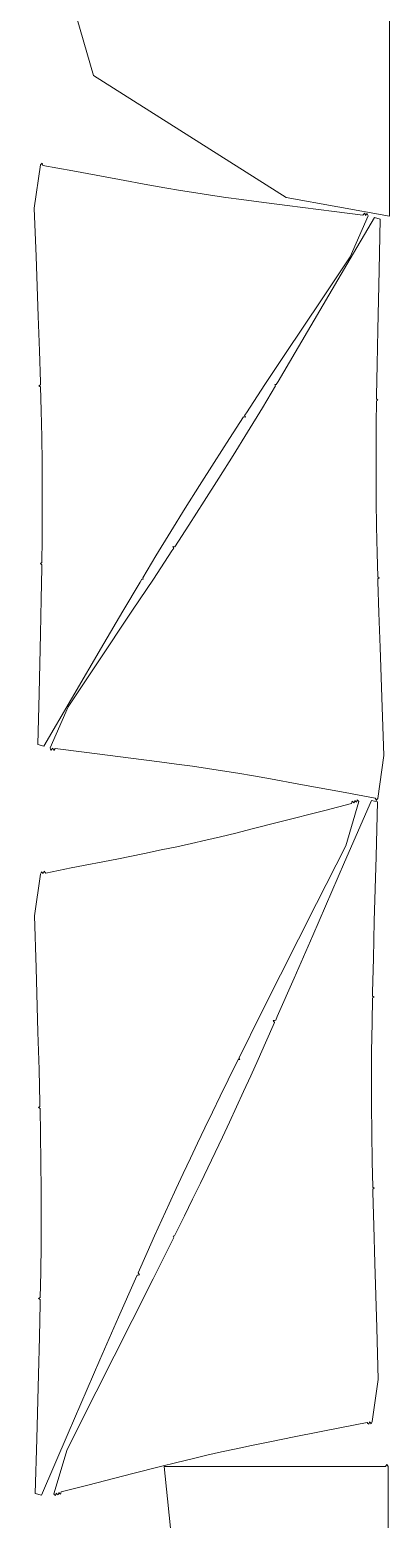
# Model space of a CAD drawing. Header units: millimetres. Extents: x -700 to 700, y -18553 to 18579.
# Drawn here: x -698 to 700, y 3670 to 9436 of the extents above; entities that cross this region are included whole.
import ezdxf

# ---------------------------------------------------------------- set-up
doc = ezdxf.new("R2010")
doc.units = ezdxf.units.MM
doc.header["$MEASUREMENT"] = 0

msp = doc.modelspace()

# ---------------------------------------------------------------- linework, layer by layer
at = {"color": 250, "lineweight": 13}
for points, knots in [([(697.5, 12180.766), (697.5, 12180.766), (697.5, 8714.6518), (697.5, 8714.6518), (697.5, 8714.6518), (697.5, 8714.6518), (697.5, 8714.6518), (697.5, 8714.6518), (697.5, 8714.6518), (697.5, 8714.6518), (295.9595, 8786.5976), (295.9595, 8786.5976), (295.9595, 8786.5976), (295.9595, 8786.5976), (-450.3224, 9259.2092), (-450.3224, 9259.2092), (-450.3224, 9259.2092), (-450.3224, 9259.2092), (-697.5, 10110.7107), (-697.5, 10110.7107), (-697.5, 10110.7107), (-697.5, 10110.7107), (-697.5, 11226.7847), (-697.5, 11226.7847), (-697.5, 11226.7847), (-697.5, 11226.7847), (224.8558, 12010.0311), (224.8558, 12010.0311), (224.8558, 12010.0311), (224.8558, 12010.0311), (688.0948, 12177.3684), (688.0948, 12177.3684), (688.0948, 12177.3684), (688.0948, 12177.3684), (689.101, 12181.9413), (689.101, 12181.9413), (689.101, 12181.9413), (689.101, 12181.9413), (690.1073, 12186.5142), (690.1073, 12186.5142), (690.1073, 12186.5142), (690.1073, 12186.5142), (693.8036, 12183.6401), (693.8036, 12183.6401), (693.8036, 12183.6401), (693.8036, 12183.6401), (697.5, 12180.766), (697.5, 12180.766)], [0, 0, 0, 0, 0.076923077, 0.076923077, 0.076923077, 0.076923077, 0.153846154, 0.153846154, 0.153846154, 0.153846154, 0.230769231, 0.230769231, 0.230769231, 0.230769231, 0.307692308, 0.307692308, 0.307692308, 0.307692308, 0.384615385, 0.384615385, 0.384615385, 0.384615385, 0.461538462, 0.461538462, 0.461538462, 0.461538462, 0.538461538, 0.538461538, 0.538461538, 0.538461538, 0.615384615, 0.615384615, 0.615384615, 0.615384615, 0.692307692, 0.692307692, 0.692307692, 0.692307692, 0.769230769, 0.769230769, 0.769230769, 0.769230769, 0.846153846, 0.846153846, 0.846153846, 0.846153846, 1, 1, 1, 1]), ([(613.9771, 8716.7273), (613.9771, 8716.7273), (611.9836, 8720.9641), (611.9836, 8720.9641), (611.9836, 8720.9641), (611.9836, 8720.9641), (609.9903, 8725.2008), (609.9903, 8725.2008), (609.9903, 8725.2008), (609.9903, 8725.2008), (607.0218, 8721.5798), (607.0218, 8721.5798), (607.0218, 8721.5798), (607.0218, 8721.5798), (604.0533, 8717.9589), (604.0533, 8717.9589), (604.0533, 8717.9589), (604.0533, 8717.9589), (602.0598, 8722.1956), (602.0598, 8722.1956), (602.0598, 8722.1956), (602.0598, 8722.1956), (600.0665, 8726.4324), (600.0665, 8726.4324), (600.0665, 8726.4324), (600.0665, 8726.4324), (597.0979, 8722.8114), (597.0979, 8722.8114), (597.0979, 8722.8114), (597.0979, 8722.8114), (594.1294, 8719.1904), (594.1294, 8719.1904), (594.1294, 8719.1904), (594.1294, 8719.1904), (482.539, 8733.0387), (482.539, 8733.0387), (482.539, 8733.0387), (482.539, 8733.0387), (300.8026, 8755.8133), (300.8026, 8755.8133), (300.8026, 8755.8133), (300.8026, 8755.8133), (190.0493, 8770.166), (190.0493, 8770.166), (190.0493, 8770.166), (190.0493, 8770.166), (123.8687, 8779.0696), (123.8687, 8779.0696), (123.8687, 8779.0696), (123.8687, 8779.0696), (62.2968, 8787.7049), (62.2968, 8787.7049), (62.2968, 8787.7049), (62.2968, 8787.7049), (3.5165, 8796.3524), (3.5165, 8796.3524), (3.5165, 8796.3524), (3.5165, 8796.3524), (-54.2918, 8805.2935), (-54.2918, 8805.2935), (-54.2918, 8805.2935), (-54.2918, 8805.2935), (-112.9477, 8814.8098), (-112.9477, 8814.8098), (-112.9477, 8814.8098), (-112.9477, 8814.8098), (-174.2679, 8825.1827), (-174.2679, 8825.1827), (-174.2679, 8825.1827), (-174.2679, 8825.1827), (-240.0569, 8836.6914), (-240.0569, 8836.6914), (-240.0569, 8836.6914), (-240.0569, 8836.6914), (-349.9805, 8856.472), (-349.9805, 8856.472), (-349.9805, 8856.472), (-349.9805, 8856.472), (-530.1329, 8889.7654), (-530.1329, 8889.7654), (-530.1329, 8889.7654), (-530.1329, 8889.7654), (-646.1842, 8911.2124), (-646.1842, 8911.2124), (-646.1842, 8911.2124), (-646.1842, 8911.2124), (-647.9231, 8915.5598), (-647.9231, 8915.5598), (-647.9231, 8915.5598), (-647.9231, 8915.5598), (-649.6619, 8919.9072), (-649.6619, 8919.9072), (-649.6619, 8919.9072), (-649.6619, 8919.9072), (-652.8398, 8916.4685), (-652.8398, 8916.4685), (-652.8398, 8916.4685), (-652.8398, 8916.4685), (-656.0177, 8913.0298), (-656.0177, 8913.0298), (-656.0177, 8913.0298), (-656.0177, 8913.0298), (-679.866, 8746.064), (-679.866, 8746.064), (-679.866, 8746.064), (-679.866, 8746.064), (-672.9518, 8559.3129), (-672.9518, 8559.3129), (-672.9518, 8559.3129), (-672.9518, 8559.3129), (-664.6171, 8328.0691), (-664.6171, 8328.0691), (-664.6171, 8328.0691), (-664.6171, 8328.0691), (-660.0459, 8193.5793), (-660.0459, 8193.5793), (-660.0459, 8193.5793), (-660.0459, 8193.5793), (-656.2963, 8072.7112), (-656.2963, 8072.7112), (-656.2963, 8072.7112), (-656.2963, 8072.7112), (-656.0149, 8062.1915), (-656.0149, 8062.1915), (-656.0149, 8062.1915), (-656.0149, 8062.1915), (-661.9035, 8057.8658), (-661.9035, 8057.8658), (-661.9035, 8057.8658), (-661.9035, 8057.8658), (-655.7978, 8054.0763), (-655.7978, 8054.0763), (-655.7978, 8054.0763), (-655.7978, 8054.0763), (-653.3468, 7962.4413), (-653.3468, 7962.4413), (-653.3468, 7962.4413), (-653.3468, 7962.4413), (-651.1758, 7859.7428), (-651.1758, 7859.7428), (-651.1758, 7859.7428), (-651.1758, 7859.7428), (-649.7618, 7761.5847), (-649.7618, 7761.5847), (-649.7618, 7761.5847), (-649.7618, 7761.5847), (-649.0833, 7664.9335), (-649.0833, 7664.9335), (-649.0833, 7664.9335), (-649.0833, 7664.9335), (-649.1191, 7566.7554), (-649.1191, 7566.7554), (-649.1191, 7566.7554), (-649.1191, 7566.7554), (-649.8484, 7464.0197), (-649.8484, 7464.0197), (-649.8484, 7464.0197), (-649.8484, 7464.0197), (-650.9978, 7373.5689), (-650.9978, 7373.5689), (-650.9978, 7373.5689), (-650.9978, 7373.5689), (-655.7315, 7370.0408), (-655.7315, 7370.0408), (-655.7315, 7370.0408), (-655.7315, 7370.0408), (-651.0998, 7365.5411), (-651.0998, 7365.5411), (-651.0998, 7365.5411), (-651.0998, 7365.5411), (-651.2503, 7353.6993), (-651.2503, 7353.6993), (-651.2503, 7353.6993), (-651.2503, 7353.6993), (-653.3037, 7232.7709), (-653.3037, 7232.7709), (-653.3037, 7232.7709), (-653.3037, 7232.7709), (-655.9876, 7098.2165), (-655.9876, 7098.2165), (-655.9876, 7098.2165), (-655.9876, 7098.2165), (-661.0772, 6866.8623), (-661.0772, 6866.8623), (-661.0772, 6866.8623), (-661.0772, 6866.8623), (-665.6065, 6669.7582), (-665.6065, 6669.7582), (-665.6065, 6669.7582), (-665.6065, 6669.7582), (-643.2736, 6663.4184), (-643.2736, 6663.4184), (-643.2736, 6663.4184), (-643.2736, 6663.4184), (-536.3034, 6845.8951), (-536.3034, 6845.8951), (-536.3034, 6845.8951), (-536.3034, 6845.8951), (-410.0025, 7060.8643), (-410.0025, 7060.8643), (-410.0025, 7060.8643), (-410.0025, 7060.8643), (-336.2947, 7185.7308), (-336.2947, 7185.7308), (-336.2947, 7185.7308), (-336.2947, 7185.7308), (-269.7255, 7297.7442), (-269.7255, 7297.7442), (-269.7255, 7297.7442), (-269.7255, 7297.7442), (-262.711, 7309.4333), (-262.711, 7309.4333), (-262.711, 7309.4333), (-262.711, 7309.4333), (-257.3958, 7309.8249), (-257.3958, 7309.8249), (-257.3958, 7309.8249), (-257.3958, 7309.8249), (-259.31, 7315.1008), (-259.31, 7315.1008), (-259.31, 7315.1008), (-259.31, 7315.1008), (-208.564, 7399.6646), (-208.564, 7399.6646), (-208.564, 7399.6646), (-208.564, 7399.6646), (-151.0776, 7494.255), (-151.0776, 7494.255), (-151.0776, 7494.255), (-151.0776, 7494.255), (-95.5314, 7584.2817), (-95.5314, 7584.2817), (-95.5314, 7584.2817), (-95.5314, 7584.2817), (-40.1892, 7672.5132), (-40.1892, 7672.5132), (-40.1892, 7672.5132), (-40.1892, 7672.5132), (16.6858, 7761.718), (16.6858, 7761.718), (16.6858, 7761.718), (16.6858, 7761.718), (76.8288, 7854.6619), (76.8288, 7854.6619), (76.8288, 7854.6619), (76.8288, 7854.6619), (131.2209, 7937.694), (131.2209, 7937.694), (131.2209, 7937.694), (131.2209, 7937.694), (138.1169, 7937.242), (138.1169, 7937.242), (138.1169, 7937.242), (138.1169, 7937.242), (135.1072, 7943.6266), (135.1072, 7943.6266), (135.1072, 7943.6266), (135.1072, 7943.6266), (141.9731, 7954.1077), (141.9731, 7954.1077), (141.9731, 7954.1077), (141.9731, 7954.1077), (213.8501, 8062.8151), (213.8501, 8062.8151), (213.8501, 8062.8151), (213.8501, 8062.8151), (294.1879, 8183.539), (294.1879, 8183.539), (294.1879, 8183.539), (294.1879, 8183.539), (432.7513, 8390.8357), (432.7513, 8390.8357), (432.7513, 8390.8357), (432.7513, 8390.8357), (544.7648, 8558.0576), (544.7648, 8558.0576), (544.7648, 8558.0576), (544.7648, 8558.0576), (613.9771, 8716.7273), (613.9771, 8716.7273)], [0, 0, 0, 0, 0.014084507, 0.014084507, 0.014084507, 0.014084507, 0.028169014, 0.028169014, 0.028169014, 0.028169014, 0.042253521, 0.042253521, 0.042253521, 0.042253521, 0.056338028, 0.056338028, 0.056338028, 0.056338028, 0.070422535, 0.070422535, 0.070422535, 0.070422535, 0.084507042, 0.084507042, 0.084507042, 0.084507042, 0.098591549, 0.098591549, 0.098591549, 0.098591549, 0.112676056, 0.112676056, 0.112676056, 0.112676056, 0.126760563, 0.126760563, 0.126760563, 0.126760563, 0.14084507, 0.14084507, 0.14084507, 0.14084507, 0.154929577, 0.154929577, 0.154929577, 0.154929577, 0.169014085, 0.169014085, 0.169014085, 0.169014085, 0.183098592, 0.183098592, 0.183098592, 0.183098592, 0.197183099, 0.197183099, 0.197183099, 0.197183099, 0.211267606, 0.211267606, 0.211267606, 0.211267606, 0.225352113, 0.225352113, 0.225352113, 0.225352113, 0.23943662, 0.23943662, 0.23943662, 0.23943662, 0.253521127, 0.253521127, 0.253521127, 0.253521127, 0.267605634, 0.267605634, 0.267605634, 0.267605634, 0.281690141, 0.281690141, 0.281690141, 0.281690141, 0.295774648, 0.295774648, 0.295774648, 0.295774648, 0.309859155, 0.309859155, 0.309859155, 0.309859155, 0.323943662, 0.323943662, 0.323943662, 0.323943662, 0.338028169, 0.338028169, 0.338028169, 0.338028169, 0.352112676, 0.352112676, 0.352112676, 0.352112676, 0.366197183, 0.366197183, 0.366197183, 0.366197183, 0.38028169, 0.38028169, 0.38028169, 0.38028169, 0.394366197, 0.394366197, 0.394366197, 0.394366197, 0.408450704, 0.408450704, 0.408450704, 0.408450704, 0.422535211, 0.422535211, 0.422535211, 0.422535211, 0.436619718, 0.436619718, 0.436619718, 0.436619718, 0.450704225, 0.450704225, 0.450704225, 0.450704225, 0.464788732, 0.464788732, 0.464788732, 0.464788732, 0.478873239, 0.478873239, 0.478873239, 0.478873239, 0.492957746, 0.492957746, 0.492957746, 0.492957746, 0.507042254, 0.507042254, 0.507042254, 0.507042254, 0.521126761, 0.521126761, 0.521126761, 0.521126761, 0.535211268, 0.535211268, 0.535211268, 0.535211268, 0.549295775, 0.549295775, 0.549295775, 0.549295775, 0.563380282, 0.563380282, 0.563380282, 0.563380282, 0.577464789, 0.577464789, 0.577464789, 0.577464789, 0.591549296, 0.591549296, 0.591549296, 0.591549296, 0.605633803, 0.605633803, 0.605633803, 0.605633803, 0.61971831, 0.61971831, 0.61971831, 0.61971831, 0.633802817, 0.633802817, 0.633802817, 0.633802817, 0.647887324, 0.647887324, 0.647887324, 0.647887324, 0.661971831, 0.661971831, 0.661971831, 0.661971831, 0.676056338, 0.676056338, 0.676056338, 0.676056338, 0.690140845, 0.690140845, 0.690140845, 0.690140845, 0.704225352, 0.704225352, 0.704225352, 0.704225352, 0.718309859, 0.718309859, 0.718309859, 0.718309859, 0.732394366, 0.732394366, 0.732394366, 0.732394366, 0.746478873, 0.746478873, 0.746478873, 0.746478873, 0.76056338, 0.76056338, 0.76056338, 0.76056338, 0.774647887, 0.774647887, 0.774647887, 0.774647887, 0.788732394, 0.788732394, 0.788732394, 0.788732394, 0.802816901, 0.802816901, 0.802816901, 0.802816901, 0.816901408, 0.816901408, 0.816901408, 0.816901408, 0.830985915, 0.830985915, 0.830985915, 0.830985915, 0.845070423, 0.845070423, 0.845070423, 0.845070423, 0.85915493, 0.85915493, 0.85915493, 0.85915493, 0.873239437, 0.873239437, 0.873239437, 0.873239437, 0.887323944, 0.887323944, 0.887323944, 0.887323944, 0.901408451, 0.901408451, 0.901408451, 0.901408451, 0.915492958, 0.915492958, 0.915492958, 0.915492958, 0.929577465, 0.929577465, 0.929577465, 0.929577465, 0.943661972, 0.943661972, 0.943661972, 0.943661972, 0.957746479, 0.957746479, 0.957746479, 0.957746479, 0.971830986, 0.971830986, 0.971830986, 0.971830986, 1, 1, 1, 1]), ([(-618.4498, 6656.295), (-618.4498, 6656.295), (-616.4563, 6652.0582), (-616.4563, 6652.0582), (-616.4563, 6652.0582), (-616.4563, 6652.0582), (-614.463, 6647.8215), (-614.463, 6647.8215), (-614.463, 6647.8215), (-614.463, 6647.8215), (-611.4945, 6651.4425), (-611.4945, 6651.4425), (-611.4945, 6651.4425), (-611.4945, 6651.4425), (-608.526, 6655.0634), (-608.526, 6655.0634), (-608.526, 6655.0634), (-608.526, 6655.0634), (-606.5325, 6650.8267), (-606.5325, 6650.8267), (-606.5325, 6650.8267), (-606.5325, 6650.8267), (-604.5392, 6646.5899), (-604.5392, 6646.5899), (-604.5392, 6646.5899), (-604.5392, 6646.5899), (-601.5706, 6650.2109), (-601.5706, 6650.2109), (-601.5706, 6650.2109), (-601.5706, 6650.2109), (-598.6021, 6653.8319), (-598.6021, 6653.8319), (-598.6021, 6653.8319), (-598.6021, 6653.8319), (-487.0117, 6639.9836), (-487.0117, 6639.9836), (-487.0117, 6639.9836), (-487.0117, 6639.9836), (-305.2753, 6617.209), (-305.2753, 6617.209), (-305.2753, 6617.209), (-305.2753, 6617.209), (-194.522, 6602.8563), (-194.522, 6602.8563), (-194.522, 6602.8563), (-194.522, 6602.8563), (-128.3414, 6593.9527), (-128.3414, 6593.9527), (-128.3414, 6593.9527), (-128.3414, 6593.9527), (-66.7695, 6585.3174), (-66.7695, 6585.3174), (-66.7695, 6585.3174), (-66.7695, 6585.3174), (-7.9892, 6576.6699), (-7.9892, 6576.6699), (-7.9892, 6576.6699), (-7.9892, 6576.6699), (49.8191, 6567.7288), (49.8191, 6567.7288), (49.8191, 6567.7288), (49.8191, 6567.7288), (108.475, 6558.2125), (108.475, 6558.2125), (108.475, 6558.2125), (108.475, 6558.2125), (169.7952, 6547.8396), (169.7952, 6547.8396), (169.7952, 6547.8396), (169.7952, 6547.8396), (235.5842, 6536.3309), (235.5842, 6536.3309), (235.5842, 6536.3309), (235.5842, 6536.3309), (345.5078, 6516.5503), (345.5078, 6516.5503), (345.5078, 6516.5503), (345.5078, 6516.5503), (525.6602, 6483.2569), (525.6602, 6483.2569), (525.6602, 6483.2569), (525.6602, 6483.2569), (641.7115, 6461.8099), (641.7115, 6461.8099), (641.7115, 6461.8099), (641.7115, 6461.8099), (643.4504, 6457.4625), (643.4504, 6457.4625), (643.4504, 6457.4625), (643.4504, 6457.4625), (645.1892, 6453.1151), (645.1892, 6453.1151), (645.1892, 6453.1151), (645.1892, 6453.1151), (648.3671, 6456.5538), (648.3671, 6456.5538), (648.3671, 6456.5538), (648.3671, 6456.5538), (651.545, 6459.9925), (651.545, 6459.9925), (651.545, 6459.9925), (651.545, 6459.9925), (675.3933, 6626.9583), (675.3933, 6626.9583), (675.3933, 6626.9583), (675.3933, 6626.9583), (668.4791, 6813.7094), (668.4791, 6813.7094), (668.4791, 6813.7094), (668.4791, 6813.7094), (660.1444, 7044.9532), (660.1444, 7044.9532), (660.1444, 7044.9532), (660.1444, 7044.9532), (655.5732, 7179.443), (655.5732, 7179.443), (655.5732, 7179.443), (655.5732, 7179.443), (651.8236, 7300.3111), (651.8236, 7300.3111), (651.8236, 7300.3111), (651.8236, 7300.3111), (651.5422, 7310.8308), (651.5422, 7310.8308), (651.5422, 7310.8308), (651.5422, 7310.8308), (657.4308, 7315.1565), (657.4308, 7315.1565), (657.4308, 7315.1565), (657.4308, 7315.1565), (651.3251, 7318.946), (651.3251, 7318.946), (651.3251, 7318.946), (651.3251, 7318.946), (648.8741, 7410.581), (648.8741, 7410.581), (648.8741, 7410.581), (648.8741, 7410.581), (646.7031, 7513.2795), (646.7031, 7513.2795), (646.7031, 7513.2795), (646.7031, 7513.2795), (645.2891, 7611.4376), (645.2891, 7611.4376), (645.2891, 7611.4376), (645.2891, 7611.4376), (644.6106, 7708.0888), (644.6106, 7708.0888), (644.6106, 7708.0888), (644.6106, 7708.0888), (644.6464, 7806.2669), (644.6464, 7806.2669), (644.6464, 7806.2669), (644.6464, 7806.2669), (645.3757, 7909.0026), (645.3757, 7909.0026), (645.3757, 7909.0026), (645.3757, 7909.0026), (646.5251, 7999.4534), (646.5251, 7999.4534), (646.5251, 7999.4534), (646.5251, 7999.4534), (651.2588, 8002.9815), (651.2588, 8002.9815), (651.2588, 8002.9815), (651.2588, 8002.9815), (646.6271, 8007.4812), (646.6271, 8007.4812), (646.6271, 8007.4812), (646.6271, 8007.4812), (646.7776, 8019.323), (646.7776, 8019.323), (646.7776, 8019.323), (646.7776, 8019.323), (648.831, 8140.2514), (648.831, 8140.2514), (648.831, 8140.2514), (648.831, 8140.2514), (651.5149, 8274.8058), (651.5149, 8274.8058), (651.5149, 8274.8058), (651.5149, 8274.8058), (656.6045, 8506.16), (656.6045, 8506.16), (656.6045, 8506.16), (656.6045, 8506.16), (661.1338, 8703.2641), (661.1338, 8703.2641), (661.1338, 8703.2641), (661.1338, 8703.2641), (638.8009, 8709.6039), (638.8009, 8709.6039), (638.8009, 8709.6039), (638.8009, 8709.6039), (531.8307, 8527.1272), (531.8307, 8527.1272), (531.8307, 8527.1272), (531.8307, 8527.1272), (405.5298, 8312.158), (405.5298, 8312.158), (405.5298, 8312.158), (405.5298, 8312.158), (331.822, 8187.2915), (331.822, 8187.2915), (331.822, 8187.2915), (331.822, 8187.2915), (265.2528, 8075.2781), (265.2528, 8075.2781), (265.2528, 8075.2781), (265.2528, 8075.2781), (258.2383, 8063.589), (258.2383, 8063.589), (258.2383, 8063.589), (258.2383, 8063.589), (252.9231, 8063.1974), (252.9231, 8063.1974), (252.9231, 8063.1974), (252.9231, 8063.1974), (254.8373, 8057.9215), (254.8373, 8057.9215), (254.8373, 8057.9215), (254.8373, 8057.9215), (204.0913, 7973.3577), (204.0913, 7973.3577), (204.0913, 7973.3577), (204.0913, 7973.3577), (146.6049, 7878.7673), (146.6049, 7878.7673), (146.6049, 7878.7673), (146.6049, 7878.7673), (91.0587, 7788.7406), (91.0587, 7788.7406), (91.0587, 7788.7406), (91.0587, 7788.7406), (35.7165, 7700.5091), (35.7165, 7700.5091), (35.7165, 7700.5091), (35.7165, 7700.5091), (-21.1585, 7611.3043), (-21.1585, 7611.3043), (-21.1585, 7611.3043), (-21.1585, 7611.3043), (-81.3015, 7518.3604), (-81.3015, 7518.3604), (-81.3015, 7518.3604), (-81.3015, 7518.3604), (-135.6936, 7435.3283), (-135.6936, 7435.3283), (-135.6936, 7435.3283), (-135.6936, 7435.3283), (-142.5896, 7435.7803), (-142.5896, 7435.7803), (-142.5896, 7435.7803), (-142.5896, 7435.7803), (-139.5799, 7429.3957), (-139.5799, 7429.3957), (-139.5799, 7429.3957), (-139.5799, 7429.3957), (-146.4458, 7418.9146), (-146.4458, 7418.9146), (-146.4458, 7418.9146), (-146.4458, 7418.9146), (-218.3228, 7310.2072), (-218.3228, 7310.2072), (-218.3228, 7310.2072), (-218.3228, 7310.2072), (-298.6606, 7189.4833), (-298.6606, 7189.4833), (-298.6606, 7189.4833), (-298.6606, 7189.4833), (-437.224, 6982.1866), (-437.224, 6982.1866), (-437.224, 6982.1866), (-437.224, 6982.1866), (-549.2375, 6814.9647), (-549.2375, 6814.9647), (-549.2375, 6814.9647), (-549.2375, 6814.9647), (-618.4498, 6656.295), (-618.4498, 6656.295)], [0, 0, 0, 0, 0.014084507, 0.014084507, 0.014084507, 0.014084507, 0.028169014, 0.028169014, 0.028169014, 0.028169014, 0.042253521, 0.042253521, 0.042253521, 0.042253521, 0.056338028, 0.056338028, 0.056338028, 0.056338028, 0.070422535, 0.070422535, 0.070422535, 0.070422535, 0.084507042, 0.084507042, 0.084507042, 0.084507042, 0.098591549, 0.098591549, 0.098591549, 0.098591549, 0.112676056, 0.112676056, 0.112676056, 0.112676056, 0.126760563, 0.126760563, 0.126760563, 0.126760563, 0.14084507, 0.14084507, 0.14084507, 0.14084507, 0.154929577, 0.154929577, 0.154929577, 0.154929577, 0.169014085, 0.169014085, 0.169014085, 0.169014085, 0.183098592, 0.183098592, 0.183098592, 0.183098592, 0.197183099, 0.197183099, 0.197183099, 0.197183099, 0.211267606, 0.211267606, 0.211267606, 0.211267606, 0.225352113, 0.225352113, 0.225352113, 0.225352113, 0.23943662, 0.23943662, 0.23943662, 0.23943662, 0.253521127, 0.253521127, 0.253521127, 0.253521127, 0.267605634, 0.267605634, 0.267605634, 0.267605634, 0.281690141, 0.281690141, 0.281690141, 0.281690141, 0.295774648, 0.295774648, 0.295774648, 0.295774648, 0.309859155, 0.309859155, 0.309859155, 0.309859155, 0.323943662, 0.323943662, 0.323943662, 0.323943662, 0.338028169, 0.338028169, 0.338028169, 0.338028169, 0.352112676, 0.352112676, 0.352112676, 0.352112676, 0.366197183, 0.366197183, 0.366197183, 0.366197183, 0.38028169, 0.38028169, 0.38028169, 0.38028169, 0.394366197, 0.394366197, 0.394366197, 0.394366197, 0.408450704, 0.408450704, 0.408450704, 0.408450704, 0.422535211, 0.422535211, 0.422535211, 0.422535211, 0.436619718, 0.436619718, 0.436619718, 0.436619718, 0.450704225, 0.450704225, 0.450704225, 0.450704225, 0.464788732, 0.464788732, 0.464788732, 0.464788732, 0.478873239, 0.478873239, 0.478873239, 0.478873239, 0.492957746, 0.492957746, 0.492957746, 0.492957746, 0.507042254, 0.507042254, 0.507042254, 0.507042254, 0.521126761, 0.521126761, 0.521126761, 0.521126761, 0.535211268, 0.535211268, 0.535211268, 0.535211268, 0.549295775, 0.549295775, 0.549295775, 0.549295775, 0.563380282, 0.563380282, 0.563380282, 0.563380282, 0.577464789, 0.577464789, 0.577464789, 0.577464789, 0.591549296, 0.591549296, 0.591549296, 0.591549296, 0.605633803, 0.605633803, 0.605633803, 0.605633803, 0.61971831, 0.61971831, 0.61971831, 0.61971831, 0.633802817, 0.633802817, 0.633802817, 0.633802817, 0.647887324, 0.647887324, 0.647887324, 0.647887324, 0.661971831, 0.661971831, 0.661971831, 0.661971831, 0.676056338, 0.676056338, 0.676056338, 0.676056338, 0.690140845, 0.690140845, 0.690140845, 0.690140845, 0.704225352, 0.704225352, 0.704225352, 0.704225352, 0.718309859, 0.718309859, 0.718309859, 0.718309859, 0.732394366, 0.732394366, 0.732394366, 0.732394366, 0.746478873, 0.746478873, 0.746478873, 0.746478873, 0.76056338, 0.76056338, 0.76056338, 0.76056338, 0.774647887, 0.774647887, 0.774647887, 0.774647887, 0.788732394, 0.788732394, 0.788732394, 0.788732394, 0.802816901, 0.802816901, 0.802816901, 0.802816901, 0.816901408, 0.816901408, 0.816901408, 0.816901408, 0.830985915, 0.830985915, 0.830985915, 0.830985915, 0.845070423, 0.845070423, 0.845070423, 0.845070423, 0.85915493, 0.85915493, 0.85915493, 0.85915493, 0.873239437, 0.873239437, 0.873239437, 0.873239437, 0.887323944, 0.887323944, 0.887323944, 0.887323944, 0.901408451, 0.901408451, 0.901408451, 0.901408451, 0.915492958, 0.915492958, 0.915492958, 0.915492958, 0.929577465, 0.929577465, 0.929577465, 0.929577465, 0.943661972, 0.943661972, 0.943661972, 0.943661972, 0.957746479, 0.957746479, 0.957746479, 0.957746479, 0.971830986, 0.971830986, 0.971830986, 0.971830986, 1, 1, 1, 1]), ([(578.6362, 6448.6909), (578.6362, 6448.6909), (575.2243, 6451.8976), (575.2243, 6451.8976), (575.2243, 6451.8976), (575.2243, 6451.8976), (571.8124, 6455.1042), (571.8124, 6455.1042), (571.8124, 6455.1042), (571.8124, 6455.1042), (570.3837, 6450.6452), (570.3837, 6450.6452), (570.3837, 6450.6452), (570.3837, 6450.6452), (568.955, 6446.1862), (568.955, 6446.1862), (568.955, 6446.1862), (568.955, 6446.1862), (565.543, 6449.3928), (565.543, 6449.3928), (565.543, 6449.3928), (565.543, 6449.3928), (562.1312, 6452.5994), (562.1312, 6452.5994), (562.1312, 6452.5994), (562.1312, 6452.5994), (560.7025, 6448.1404), (560.7025, 6448.1404), (560.7025, 6448.1404), (560.7025, 6448.1404), (559.2738, 6443.6815), (559.2738, 6443.6815), (559.2738, 6443.6815), (559.2738, 6443.6815), (555.8619, 6446.8881), (555.8619, 6446.8881), (555.8619, 6446.8881), (555.8619, 6446.8881), (552.45, 6450.0948), (552.45, 6450.0948), (552.45, 6450.0948), (552.45, 6450.0948), (551.0212, 6445.6358), (551.0212, 6445.6358), (551.0212, 6445.6358), (551.0212, 6445.6358), (549.5926, 6441.1768), (549.5926, 6441.1768), (549.5926, 6441.1768), (549.5926, 6441.1768), (445.9494, 6414.3624), (445.9494, 6414.3624), (445.9494, 6414.3624), (445.9494, 6414.3624), (271.5597, 6369.4677), (271.5597, 6369.4677), (271.5597, 6369.4677), (271.5597, 6369.4677), (165.1132, 6342.541), (165.1132, 6342.541), (165.1132, 6342.541), (165.1132, 6342.541), (101.3883, 6326.7503), (101.3883, 6326.7503), (101.3883, 6326.7503), (101.3883, 6326.7503), (41.9743, 6312.3807), (41.9743, 6312.3807), (41.9743, 6312.3807), (41.9743, 6312.3807), (-14.8916, 6299.0319), (-14.8916, 6299.0319), (-14.8916, 6299.0319), (-14.8916, 6299.0319), (-70.975, 6286.303), (-70.975, 6286.303), (-70.975, 6286.303), (-70.975, 6286.303), (-128.0415, 6273.7935), (-128.0415, 6273.7935), (-128.0415, 6273.7935), (-128.0415, 6273.7935), (-187.854, 6261.1035), (-187.854, 6261.1035), (-187.854, 6261.1035), (-187.854, 6261.1035), (-252.163, 6247.836), (-252.163, 6247.836), (-252.163, 6247.836), (-252.163, 6247.836), (-359.814, 6226.1719), (-359.814, 6226.1719), (-359.814, 6226.1719), (-359.814, 6226.1719), (-536.5594, 6191.4646), (-536.5594, 6191.4646), (-536.5594, 6191.4646), (-536.5594, 6191.4646), (-635.7505, 6171.9865), (-635.7505, 6171.9865), (-635.7505, 6171.9865), (-635.7505, 6171.9865), (-638.9666, 6175.3896), (-638.9666, 6175.3896), (-638.9666, 6175.3896), (-638.9666, 6175.3896), (-642.1825, 6178.7927), (-642.1825, 6178.7927), (-642.1825, 6178.7927), (-642.1825, 6178.7927), (-643.8728, 6174.4261), (-643.8728, 6174.4261), (-643.8728, 6174.4261), (-643.8728, 6174.4261), (-645.5631, 6170.0597), (-645.5631, 6170.0597), (-645.5631, 6170.0597), (-645.5631, 6170.0597), (-648.7791, 6173.4627), (-648.7791, 6173.4627), (-648.7791, 6173.4627), (-648.7791, 6173.4627), (-651.995, 6176.8659), (-651.995, 6176.8659), (-651.995, 6176.8659), (-651.995, 6176.8659), (-653.6854, 6172.4993), (-653.6854, 6172.4993), (-653.6854, 6172.4993), (-653.6854, 6172.4993), (-655.3757, 6168.1328), (-655.3757, 6168.1328), (-655.3757, 6168.1328), (-655.3757, 6168.1328), (-679.4317, 6006.2912), (-679.4317, 6006.2912), (-679.4317, 6006.2912), (-679.4317, 6006.2912), (-673.1288, 5805.1332), (-673.1288, 5805.1332), (-673.1288, 5805.1332), (-673.1288, 5805.1332), (-665.5647, 5555.9215), (-665.5647, 5555.9215), (-665.5647, 5555.9215), (-665.5647, 5555.9215), (-661.463, 5410.9813), (-661.463, 5410.9813), (-661.463, 5410.9813), (-661.463, 5410.9813), (-658.163, 5280.7216), (-658.163, 5280.7216), (-658.163, 5280.7216), (-658.163, 5280.7216), (-657.9044, 5268.4456), (-657.9044, 5268.4456), (-657.9044, 5268.4456), (-657.9044, 5268.4456), (-663.8198, 5264.5594), (-663.8198, 5264.5594), (-663.8198, 5264.5594), (-663.8198, 5264.5594), (-657.7446, 5260.8568), (-657.7446, 5260.8568), (-657.7446, 5260.8568), (-657.7446, 5260.8568), (-655.6603, 5161.8846), (-655.6603, 5161.8846), (-655.6603, 5161.8846), (-655.6603, 5161.8846), (-653.9501, 5051.209), (-653.9501, 5051.209), (-653.9501, 5051.209), (-653.9501, 5051.209), (-653.0277, 4945.4294), (-653.0277, 4945.4294), (-653.0277, 4945.4294), (-653.0277, 4945.4294), (-652.8886, 4841.2778), (-652.8886, 4841.2778), (-652.8886, 4841.2778), (-652.8886, 4841.2778), (-653.5286, 4735.4863), (-653.5286, 4735.4863), (-653.5286, 4735.4863), (-653.5286, 4735.4863), (-654.9438, 4624.7896), (-654.9438, 4624.7896), (-654.9438, 4624.7896), (-654.9438, 4624.7896), (-656.7134, 4528.5782), (-656.7134, 4528.5782), (-656.7134, 4528.5782), (-656.7134, 4528.5782), (-663.1282, 4524.8784), (-663.1282, 4524.8784), (-663.1282, 4524.8784), (-663.1282, 4524.8784), (-656.8496, 4521.1724), (-656.8496, 4521.1724), (-656.8496, 4521.1724), (-656.8496, 4521.1724), (-657.13, 4505.9264), (-657.13, 4505.9264), (-657.13, 4505.9264), (-657.13, 4505.9264), (-660.0833, 4375.6388), (-660.0833, 4375.6388), (-660.0833, 4375.6388), (-660.0833, 4375.6388), (-663.7992, 4230.6745), (-663.7992, 4230.6745), (-663.7992, 4230.6745), (-663.7992, 4230.6745), (-670.7001, 3981.4275), (-670.7001, 3981.4275), (-670.7001, 3981.4275), (-670.7001, 3981.4275), (-676.7841, 3769.2012), (-676.7841, 3769.2012), (-676.7841, 3769.2012), (-676.7841, 3769.2012), (-652.6007, 3763.8216), (-652.6007, 3763.8216), (-652.6007, 3763.8216), (-652.6007, 3763.8216), (-548.8817, 4003.0404), (-548.8817, 4003.0404), (-548.8817, 4003.0404), (-548.8817, 4003.0404), (-425.391, 4287.0981), (-425.391, 4287.0981), (-425.391, 4287.0981), (-425.391, 4287.0981), (-353.2325, 4452.1527), (-353.2325, 4452.1527), (-353.2325, 4452.1527), (-353.2325, 4452.1527), (-287.9437, 4600.2959), (-287.9437, 4600.2959), (-287.9437, 4600.2959), (-287.9437, 4600.2959), (-281.5139, 4614.7338), (-281.5139, 4614.7338), (-281.5139, 4614.7338), (-281.5139, 4614.7338), (-276.8804, 4615.407), (-276.8804, 4615.407), (-276.8804, 4615.407), (-276.8804, 4615.407), (-272.2467, 4616.0801), (-272.2467, 4616.0801), (-272.2467, 4616.0801), (-272.2467, 4616.0801), (-274.8462, 4619.9746), (-274.8462, 4619.9746), (-274.8462, 4619.9746), (-274.8462, 4619.9746), (-277.4458, 4623.8689), (-277.4458, 4623.8689), (-277.4458, 4623.8689), (-277.4458, 4623.8689), (-242.5679, 4702.1872), (-242.5679, 4702.1872), (-242.5679, 4702.1872), (-242.5679, 4702.1872), (-213.4649, 4767.005), (-213.4649, 4767.005), (-213.4649, 4767.005), (-213.4649, 4767.005), (-185.1118, 4829.6549), (-185.1118, 4829.6549), (-185.1118, 4829.6549), (-185.1118, 4829.6549), (-157.2934, 4890.5956), (-157.2934, 4890.5956), (-157.2934, 4890.5956), (-157.2934, 4890.5956), (-129.7941, 4950.286), (-129.7941, 4950.286), (-129.7941, 4950.286), (-129.7941, 4950.286), (-102.3983, 5009.1851), (-102.3983, 5009.1851), (-102.3983, 5009.1851), (-102.3983, 5009.1851), (-74.8905, 5067.7521), (-74.8905, 5067.7521), (-74.8905, 5067.7521), (-74.8905, 5067.7521), (-47.0549, 5126.4461), (-47.0549, 5126.4461), (-47.0549, 5126.4461), (-47.0549, 5126.4461), (-18.676, 5185.7262), (-18.676, 5185.7262), (-18.676, 5185.7262), (-18.676, 5185.7262), (10.4619, 5246.051), (10.4619, 5246.051), (10.4619, 5246.051), (10.4619, 5246.051), (40.5741, 5307.8794), (40.5741, 5307.8794), (40.5741, 5307.8794), (40.5741, 5307.8794), (71.8733, 5371.6642), (71.8733, 5371.6642), (71.8733, 5371.6642), (71.8733, 5371.6642), (110.4887, 5449.7545), (110.4887, 5449.7545), (110.4887, 5449.7545), (110.4887, 5449.7545), (116.1892, 5450.6087), (116.1892, 5450.6087), (116.1892, 5450.6087), (116.1892, 5450.6087), (113.4253, 5455.6932), (113.4253, 5455.6932), (113.4253, 5455.6932), (113.4253, 5455.6932), (121.3086, 5471.6354), (121.3086, 5471.6354), (121.3086, 5471.6354), (121.3086, 5471.6354), (193.6351, 5616.488), (193.6351, 5616.488), (193.6351, 5616.488), (193.6351, 5616.488), (274.5903, 5777.4261), (274.5903, 5777.4261), (274.5903, 5777.4261), (274.5903, 5777.4261), (414.353, 6053.8588), (414.353, 6053.8588), (414.353, 6053.8588), (414.353, 6053.8588), (527.2406, 6276.5937), (527.2406, 6276.5937), (527.2406, 6276.5937), (527.2406, 6276.5937), (578.6362, 6448.6909), (578.6362, 6448.6909)], [0, 0, 0, 0, 0.011494253, 0.011494253, 0.011494253, 0.011494253, 0.022988506, 0.022988506, 0.022988506, 0.022988506, 0.034482759, 0.034482759, 0.034482759, 0.034482759, 0.045977011, 0.045977011, 0.045977011, 0.045977011, 0.057471264, 0.057471264, 0.057471264, 0.057471264, 0.068965517, 0.068965517, 0.068965517, 0.068965517, 0.08045977, 0.08045977, 0.08045977, 0.08045977, 0.091954023, 0.091954023, 0.091954023, 0.091954023, 0.103448276, 0.103448276, 0.103448276, 0.103448276, 0.114942529, 0.114942529, 0.114942529, 0.114942529, 0.126436782, 0.126436782, 0.126436782, 0.126436782, 0.137931034, 0.137931034, 0.137931034, 0.137931034, 0.149425287, 0.149425287, 0.149425287, 0.149425287, 0.16091954, 0.16091954, 0.16091954, 0.16091954, 0.172413793, 0.172413793, 0.172413793, 0.172413793, 0.183908046, 0.183908046, 0.183908046, 0.183908046, 0.195402299, 0.195402299, 0.195402299, 0.195402299, 0.206896552, 0.206896552, 0.206896552, 0.206896552, 0.218390805, 0.218390805, 0.218390805, 0.218390805, 0.229885057, 0.229885057, 0.229885057, 0.229885057, 0.24137931, 0.24137931, 0.24137931, 0.24137931, 0.252873563, 0.252873563, 0.252873563, 0.252873563, 0.264367816, 0.264367816, 0.264367816, 0.264367816, 0.275862069, 0.275862069, 0.275862069, 0.275862069, 0.287356322, 0.287356322, 0.287356322, 0.287356322, 0.298850575, 0.298850575, 0.298850575, 0.298850575, 0.310344828, 0.310344828, 0.310344828, 0.310344828, 0.32183908, 0.32183908, 0.32183908, 0.32183908, 0.333333333, 0.333333333, 0.333333333, 0.333333333, 0.344827586, 0.344827586, 0.344827586, 0.344827586, 0.356321839, 0.356321839, 0.356321839, 0.356321839, 0.367816092, 0.367816092, 0.367816092, 0.367816092, 0.379310345, 0.379310345, 0.379310345, 0.379310345, 0.390804598, 0.390804598, 0.390804598, 0.390804598, 0.402298851, 0.402298851, 0.402298851, 0.402298851, 0.413793103, 0.413793103, 0.413793103, 0.413793103, 0.425287356, 0.425287356, 0.425287356, 0.425287356, 0.436781609, 0.436781609, 0.436781609, 0.436781609, 0.448275862, 0.448275862, 0.448275862, 0.448275862, 0.459770115, 0.459770115, 0.459770115, 0.459770115, 0.471264368, 0.471264368, 0.471264368, 0.471264368, 0.482758621, 0.482758621, 0.482758621, 0.482758621, 0.494252874, 0.494252874, 0.494252874, 0.494252874, 0.505747126, 0.505747126, 0.505747126, 0.505747126, 0.517241379, 0.517241379, 0.517241379, 0.517241379, 0.528735632, 0.528735632, 0.528735632, 0.528735632, 0.540229885, 0.540229885, 0.540229885, 0.540229885, 0.551724138, 0.551724138, 0.551724138, 0.551724138, 0.563218391, 0.563218391, 0.563218391, 0.563218391, 0.574712644, 0.574712644, 0.574712644, 0.574712644, 0.586206897, 0.586206897, 0.586206897, 0.586206897, 0.597701149, 0.597701149, 0.597701149, 0.597701149, 0.609195402, 0.609195402, 0.609195402, 0.609195402, 0.620689655, 0.620689655, 0.620689655, 0.620689655, 0.632183908, 0.632183908, 0.632183908, 0.632183908, 0.643678161, 0.643678161, 0.643678161, 0.643678161, 0.655172414, 0.655172414, 0.655172414, 0.655172414, 0.666666667, 0.666666667, 0.666666667, 0.666666667, 0.67816092, 0.67816092, 0.67816092, 0.67816092, 0.689655172, 0.689655172, 0.689655172, 0.689655172, 0.701149425, 0.701149425, 0.701149425, 0.701149425, 0.712643678, 0.712643678, 0.712643678, 0.712643678, 0.724137931, 0.724137931, 0.724137931, 0.724137931, 0.735632184, 0.735632184, 0.735632184, 0.735632184, 0.747126437, 0.747126437, 0.747126437, 0.747126437, 0.75862069, 0.75862069, 0.75862069, 0.75862069, 0.770114943, 0.770114943, 0.770114943, 0.770114943, 0.781609195, 0.781609195, 0.781609195, 0.781609195, 0.793103448, 0.793103448, 0.793103448, 0.793103448, 0.804597701, 0.804597701, 0.804597701, 0.804597701, 0.816091954, 0.816091954, 0.816091954, 0.816091954, 0.827586207, 0.827586207, 0.827586207, 0.827586207, 0.83908046, 0.83908046, 0.83908046, 0.83908046, 0.850574713, 0.850574713, 0.850574713, 0.850574713, 0.862068966, 0.862068966, 0.862068966, 0.862068966, 0.873563218, 0.873563218, 0.873563218, 0.873563218, 0.885057471, 0.885057471, 0.885057471, 0.885057471, 0.896551724, 0.896551724, 0.896551724, 0.896551724, 0.908045977, 0.908045977, 0.908045977, 0.908045977, 0.91954023, 0.91954023, 0.91954023, 0.91954023, 0.931034483, 0.931034483, 0.931034483, 0.931034483, 0.942528736, 0.942528736, 0.942528736, 0.942528736, 0.954022989, 0.954022989, 0.954022989, 0.954022989, 0.965517241, 0.965517241, 0.965517241, 0.965517241, 0.977011494, 0.977011494, 0.977011494, 0.977011494, 1, 1, 1, 1]), ([(-604.4784, 3768.1216), (-604.4784, 3768.1216), (-601.0665, 3764.9149), (-601.0665, 3764.9149), (-601.0665, 3764.9149), (-601.0665, 3764.9149), (-597.6546, 3761.7083), (-597.6546, 3761.7083), (-597.6546, 3761.7083), (-597.6546, 3761.7083), (-596.2259, 3766.1673), (-596.2259, 3766.1673), (-596.2259, 3766.1673), (-596.2259, 3766.1673), (-594.7972, 3770.6263), (-594.7972, 3770.6263), (-594.7972, 3770.6263), (-594.7972, 3770.6263), (-591.3852, 3767.4197), (-591.3852, 3767.4197), (-591.3852, 3767.4197), (-591.3852, 3767.4197), (-587.9734, 3764.2131), (-587.9734, 3764.2131), (-587.9734, 3764.2131), (-587.9734, 3764.2131), (-586.5447, 3768.6721), (-586.5447, 3768.6721), (-586.5447, 3768.6721), (-586.5447, 3768.6721), (-585.116, 3773.131), (-585.116, 3773.131), (-585.116, 3773.131), (-585.116, 3773.131), (-581.7041, 3769.9244), (-581.7041, 3769.9244), (-581.7041, 3769.9244), (-581.7041, 3769.9244), (-578.2922, 3766.7177), (-578.2922, 3766.7177), (-578.2922, 3766.7177), (-578.2922, 3766.7177), (-576.8634, 3771.1767), (-576.8634, 3771.1767), (-576.8634, 3771.1767), (-576.8634, 3771.1767), (-575.4348, 3775.6357), (-575.4348, 3775.6357), (-575.4348, 3775.6357), (-575.4348, 3775.6357), (-471.7916, 3802.4501), (-471.7916, 3802.4501), (-471.7916, 3802.4501), (-471.7916, 3802.4501), (-297.4019, 3847.3448), (-297.4019, 3847.3448), (-297.4019, 3847.3448), (-297.4019, 3847.3448), (-190.9554, 3874.2715), (-190.9554, 3874.2715), (-190.9554, 3874.2715), (-190.9554, 3874.2715), (-127.2305, 3890.0622), (-127.2305, 3890.0622), (-127.2305, 3890.0622), (-127.2305, 3890.0622), (-67.8165, 3904.4318), (-67.8165, 3904.4318), (-67.8165, 3904.4318), (-67.8165, 3904.4318), (-10.9506, 3917.7806), (-10.9506, 3917.7806), (-10.9506, 3917.7806), (-10.9506, 3917.7806), (45.1328, 3930.5095), (45.1328, 3930.5095), (45.1328, 3930.5095), (45.1328, 3930.5095), (102.1993, 3943.019), (102.1993, 3943.019), (102.1993, 3943.019), (102.1993, 3943.019), (162.0118, 3955.709), (162.0118, 3955.709), (162.0118, 3955.709), (162.0118, 3955.709), (226.3208, 3968.9765), (226.3208, 3968.9765), (226.3208, 3968.9765), (226.3208, 3968.9765), (333.9718, 3990.6406), (333.9718, 3990.6406), (333.9718, 3990.6406), (333.9718, 3990.6406), (510.7172, 4025.3479), (510.7172, 4025.3479), (510.7172, 4025.3479), (510.7172, 4025.3479), (609.9083, 4044.826), (609.9083, 4044.826), (609.9083, 4044.826), (609.9083, 4044.826), (613.1244, 4041.4229), (613.1244, 4041.4229), (613.1244, 4041.4229), (613.1244, 4041.4229), (616.3403, 4038.0198), (616.3403, 4038.0198), (616.3403, 4038.0198), (616.3403, 4038.0198), (618.0306, 4042.3864), (618.0306, 4042.3864), (618.0306, 4042.3864), (618.0306, 4042.3864), (619.7209, 4046.7528), (619.7209, 4046.7528), (619.7209, 4046.7528), (619.7209, 4046.7528), (622.9369, 4043.3498), (622.9369, 4043.3498), (622.9369, 4043.3498), (622.9369, 4043.3498), (626.1528, 4039.9466), (626.1528, 4039.9466), (626.1528, 4039.9466), (626.1528, 4039.9466), (627.8432, 4044.3132), (627.8432, 4044.3132), (627.8432, 4044.3132), (627.8432, 4044.3132), (629.5335, 4048.6797), (629.5335, 4048.6797), (629.5335, 4048.6797), (629.5335, 4048.6797), (653.5895, 4210.5213), (653.5895, 4210.5213), (653.5895, 4210.5213), (653.5895, 4210.5213), (647.2866, 4411.6793), (647.2866, 4411.6793), (647.2866, 4411.6793), (647.2866, 4411.6793), (639.7225, 4660.891), (639.7225, 4660.891), (639.7225, 4660.891), (639.7225, 4660.891), (635.6208, 4805.8312), (635.6208, 4805.8312), (635.6208, 4805.8312), (635.6208, 4805.8312), (632.3208, 4936.0909), (632.3208, 4936.0909), (632.3208, 4936.0909), (632.3208, 4936.0909), (632.0622, 4948.3669), (632.0622, 4948.3669), (632.0622, 4948.3669), (632.0622, 4948.3669), (637.9776, 4952.2531), (637.9776, 4952.2531), (637.9776, 4952.2531), (637.9776, 4952.2531), (631.9024, 4955.9557), (631.9024, 4955.9557), (631.9024, 4955.9557), (631.9024, 4955.9557), (629.8181, 5054.9279), (629.8181, 5054.9279), (629.8181, 5054.9279), (629.8181, 5054.9279), (628.1079, 5165.6035), (628.1079, 5165.6035), (628.1079, 5165.6035), (628.1079, 5165.6035), (627.1855, 5271.3831), (627.1855, 5271.3831), (627.1855, 5271.3831), (627.1855, 5271.3831), (627.0464, 5375.5347), (627.0464, 5375.5347), (627.0464, 5375.5347), (627.0464, 5375.5347), (627.6864, 5481.3262), (627.6864, 5481.3262), (627.6864, 5481.3262), (627.6864, 5481.3262), (629.1016, 5592.0229), (629.1016, 5592.0229), (629.1016, 5592.0229), (629.1016, 5592.0229), (630.8712, 5688.2343), (630.8712, 5688.2343), (630.8712, 5688.2343), (630.8712, 5688.2343), (637.286, 5691.9341), (637.286, 5691.9341), (637.286, 5691.9341), (637.286, 5691.9341), (631.0074, 5695.6401), (631.0074, 5695.6401), (631.0074, 5695.6401), (631.0074, 5695.6401), (631.2878, 5710.8861), (631.2878, 5710.8861), (631.2878, 5710.8861), (631.2878, 5710.8861), (634.2411, 5841.1737), (634.2411, 5841.1737), (634.2411, 5841.1737), (634.2411, 5841.1737), (637.957, 5986.138), (637.957, 5986.138), (637.957, 5986.138), (637.957, 5986.138), (644.8579, 6235.385), (644.8579, 6235.385), (644.8579, 6235.385), (644.8579, 6235.385), (650.9419, 6447.6113), (650.9419, 6447.6113), (650.9419, 6447.6113), (650.9419, 6447.6113), (626.7585, 6452.9909), (626.7585, 6452.9909), (626.7585, 6452.9909), (626.7585, 6452.9909), (523.0395, 6213.7721), (523.0395, 6213.7721), (523.0395, 6213.7721), (523.0395, 6213.7721), (399.5488, 5929.7144), (399.5488, 5929.7144), (399.5488, 5929.7144), (399.5488, 5929.7144), (327.3903, 5764.6598), (327.3903, 5764.6598), (327.3903, 5764.6598), (327.3903, 5764.6598), (262.1015, 5616.5166), (262.1015, 5616.5166), (262.1015, 5616.5166), (262.1015, 5616.5166), (255.6717, 5602.0787), (255.6717, 5602.0787), (255.6717, 5602.0787), (255.6717, 5602.0787), (251.0382, 5601.4055), (251.0382, 5601.4055), (251.0382, 5601.4055), (251.0382, 5601.4055), (246.4045, 5600.7324), (246.4045, 5600.7324), (246.4045, 5600.7324), (246.4045, 5600.7324), (249.004, 5596.8379), (249.004, 5596.8379), (249.004, 5596.8379), (249.004, 5596.8379), (251.6036, 5592.9436), (251.6036, 5592.9436), (251.6036, 5592.9436), (251.6036, 5592.9436), (216.7257, 5514.6253), (216.7257, 5514.6253), (216.7257, 5514.6253), (216.7257, 5514.6253), (187.6227, 5449.8075), (187.6227, 5449.8075), (187.6227, 5449.8075), (187.6227, 5449.8075), (159.2696, 5387.1576), (159.2696, 5387.1576), (159.2696, 5387.1576), (159.2696, 5387.1576), (131.4512, 5326.2169), (131.4512, 5326.2169), (131.4512, 5326.2169), (131.4512, 5326.2169), (103.9519, 5266.5265), (103.9519, 5266.5265), (103.9519, 5266.5265), (103.9519, 5266.5265), (76.5561, 5207.6274), (76.5561, 5207.6274), (76.5561, 5207.6274), (76.5561, 5207.6274), (49.0483, 5149.0604), (49.0483, 5149.0604), (49.0483, 5149.0604), (49.0483, 5149.0604), (21.2127, 5090.3664), (21.2127, 5090.3664), (21.2127, 5090.3664), (21.2127, 5090.3664), (-7.1662, 5031.0863), (-7.1662, 5031.0863), (-7.1662, 5031.0863), (-7.1662, 5031.0863), (-36.3041, 4970.7615), (-36.3041, 4970.7615), (-36.3041, 4970.7615), (-36.3041, 4970.7615), (-66.4163, 4908.9331), (-66.4163, 4908.9331), (-66.4163, 4908.9331), (-66.4163, 4908.9331), (-97.7155, 4845.1483), (-97.7155, 4845.1483), (-97.7155, 4845.1483), (-97.7155, 4845.1483), (-136.3309, 4767.058), (-136.3309, 4767.058), (-136.3309, 4767.058), (-136.3309, 4767.058), (-142.0314, 4766.2038), (-142.0314, 4766.2038), (-142.0314, 4766.2038), (-142.0314, 4766.2038), (-139.2675, 4761.1193), (-139.2675, 4761.1193), (-139.2675, 4761.1193), (-139.2675, 4761.1193), (-147.1508, 4745.1771), (-147.1508, 4745.1771), (-147.1508, 4745.1771), (-147.1508, 4745.1771), (-219.4773, 4600.3245), (-219.4773, 4600.3245), (-219.4773, 4600.3245), (-219.4773, 4600.3245), (-300.4325, 4439.3864), (-300.4325, 4439.3864), (-300.4325, 4439.3864), (-300.4325, 4439.3864), (-440.1952, 4162.9537), (-440.1952, 4162.9537), (-440.1952, 4162.9537), (-440.1952, 4162.9537), (-553.0828, 3940.2188), (-553.0828, 3940.2188), (-553.0828, 3940.2188), (-553.0828, 3940.2188), (-604.4784, 3768.1216), (-604.4784, 3768.1216)], [0, 0, 0, 0, 0.011494253, 0.011494253, 0.011494253, 0.011494253, 0.022988506, 0.022988506, 0.022988506, 0.022988506, 0.034482759, 0.034482759, 0.034482759, 0.034482759, 0.045977011, 0.045977011, 0.045977011, 0.045977011, 0.057471264, 0.057471264, 0.057471264, 0.057471264, 0.068965517, 0.068965517, 0.068965517, 0.068965517, 0.08045977, 0.08045977, 0.08045977, 0.08045977, 0.091954023, 0.091954023, 0.091954023, 0.091954023, 0.103448276, 0.103448276, 0.103448276, 0.103448276, 0.114942529, 0.114942529, 0.114942529, 0.114942529, 0.126436782, 0.126436782, 0.126436782, 0.126436782, 0.137931034, 0.137931034, 0.137931034, 0.137931034, 0.149425287, 0.149425287, 0.149425287, 0.149425287, 0.16091954, 0.16091954, 0.16091954, 0.16091954, 0.172413793, 0.172413793, 0.172413793, 0.172413793, 0.183908046, 0.183908046, 0.183908046, 0.183908046, 0.195402299, 0.195402299, 0.195402299, 0.195402299, 0.206896552, 0.206896552, 0.206896552, 0.206896552, 0.218390805, 0.218390805, 0.218390805, 0.218390805, 0.229885057, 0.229885057, 0.229885057, 0.229885057, 0.24137931, 0.24137931, 0.24137931, 0.24137931, 0.252873563, 0.252873563, 0.252873563, 0.252873563, 0.264367816, 0.264367816, 0.264367816, 0.264367816, 0.275862069, 0.275862069, 0.275862069, 0.275862069, 0.287356322, 0.287356322, 0.287356322, 0.287356322, 0.298850575, 0.298850575, 0.298850575, 0.298850575, 0.310344828, 0.310344828, 0.310344828, 0.310344828, 0.32183908, 0.32183908, 0.32183908, 0.32183908, 0.333333333, 0.333333333, 0.333333333, 0.333333333, 0.344827586, 0.344827586, 0.344827586, 0.344827586, 0.356321839, 0.356321839, 0.356321839, 0.356321839, 0.367816092, 0.367816092, 0.367816092, 0.367816092, 0.379310345, 0.379310345, 0.379310345, 0.379310345, 0.390804598, 0.390804598, 0.390804598, 0.390804598, 0.402298851, 0.402298851, 0.402298851, 0.402298851, 0.413793103, 0.413793103, 0.413793103, 0.413793103, 0.425287356, 0.425287356, 0.425287356, 0.425287356, 0.436781609, 0.436781609, 0.436781609, 0.436781609, 0.448275862, 0.448275862, 0.448275862, 0.448275862, 0.459770115, 0.459770115, 0.459770115, 0.459770115, 0.471264368, 0.471264368, 0.471264368, 0.471264368, 0.482758621, 0.482758621, 0.482758621, 0.482758621, 0.494252874, 0.494252874, 0.494252874, 0.494252874, 0.505747126, 0.505747126, 0.505747126, 0.505747126, 0.517241379, 0.517241379, 0.517241379, 0.517241379, 0.528735632, 0.528735632, 0.528735632, 0.528735632, 0.540229885, 0.540229885, 0.540229885, 0.540229885, 0.551724138, 0.551724138, 0.551724138, 0.551724138, 0.563218391, 0.563218391, 0.563218391, 0.563218391, 0.574712644, 0.574712644, 0.574712644, 0.574712644, 0.586206897, 0.586206897, 0.586206897, 0.586206897, 0.597701149, 0.597701149, 0.597701149, 0.597701149, 0.609195402, 0.609195402, 0.609195402, 0.609195402, 0.620689655, 0.620689655, 0.620689655, 0.620689655, 0.632183908, 0.632183908, 0.632183908, 0.632183908, 0.643678161, 0.643678161, 0.643678161, 0.643678161, 0.655172414, 0.655172414, 0.655172414, 0.655172414, 0.666666667, 0.666666667, 0.666666667, 0.666666667, 0.67816092, 0.67816092, 0.67816092, 0.67816092, 0.689655172, 0.689655172, 0.689655172, 0.689655172, 0.701149425, 0.701149425, 0.701149425, 0.701149425, 0.712643678, 0.712643678, 0.712643678, 0.712643678, 0.724137931, 0.724137931, 0.724137931, 0.724137931, 0.735632184, 0.735632184, 0.735632184, 0.735632184, 0.747126437, 0.747126437, 0.747126437, 0.747126437, 0.75862069, 0.75862069, 0.75862069, 0.75862069, 0.770114943, 0.770114943, 0.770114943, 0.770114943, 0.781609195, 0.781609195, 0.781609195, 0.781609195, 0.793103448, 0.793103448, 0.793103448, 0.793103448, 0.804597701, 0.804597701, 0.804597701, 0.804597701, 0.816091954, 0.816091954, 0.816091954, 0.816091954, 0.827586207, 0.827586207, 0.827586207, 0.827586207, 0.83908046, 0.83908046, 0.83908046, 0.83908046, 0.850574713, 0.850574713, 0.850574713, 0.850574713, 0.862068966, 0.862068966, 0.862068966, 0.862068966, 0.873563218, 0.873563218, 0.873563218, 0.873563218, 0.885057471, 0.885057471, 0.885057471, 0.885057471, 0.896551724, 0.896551724, 0.896551724, 0.896551724, 0.908045977, 0.908045977, 0.908045977, 0.908045977, 0.91954023, 0.91954023, 0.91954023, 0.91954023, 0.931034483, 0.931034483, 0.931034483, 0.931034483, 0.942528736, 0.942528736, 0.942528736, 0.942528736, 0.954022989, 0.954022989, 0.954022989, 0.954022989, 0.965517241, 0.965517241, 0.965517241, 0.965517241, 0.977011494, 0.977011494, 0.977011494, 0.977011494, 1, 1, 1, 1]), ([(691.8612, 2657.4161), (691.8612, 2657.4161), (691.0927, 3874.4973), (691.0927, 3874.4973), (691.0927, 3874.4973), (691.0927, 3874.4973), (688.5901, 3878.4547), (688.5901, 3878.4547), (688.5901, 3878.4547), (688.5901, 3878.4547), (686.0877, 3882.4121), (686.0877, 3882.4121), (686.0877, 3882.4121), (686.0877, 3882.4121), (683.5901, 3878.4515), (683.5901, 3878.4515), (683.5901, 3878.4515), (683.5901, 3878.4515), (681.0927, 3874.4909), (681.0927, 3874.4909), (681.0927, 3874.4909), (681.0927, 3874.4909), (-176.5063, 3873.9498), (-176.5063, 3873.9498), (-176.5063, 3873.9498), (-176.5063, 3873.9498), (-176.5063, 3873.9498), (-176.5063, 3873.9498), (-176.5063, 3873.9498), (-176.5063, 3873.9498), (-163.7743, 3749.2712), (-163.7743, 3749.2712), (-163.7743, 3749.2712), (-163.7743, 3749.2712), (-145.9804, 3572.9331), (-145.9804, 3572.9331), (-145.9804, 3572.9331), (-145.9804, 3572.9331), (-135.5832, 3465.3686), (-135.5832, 3465.3686), (-135.5832, 3465.3686), (-135.5832, 3465.3686), (-129.679, 3401.024), (-129.679, 3401.024), (-129.679, 3401.024), (-129.679, 3401.024), (-124.5177, 3341.0849), (-124.5177, 3341.0849), (-124.5177, 3341.0849), (-124.5177, 3341.0849), (-119.9714, 3283.7766), (-119.9714, 3283.7766), (-119.9714, 3283.7766), (-119.9714, 3283.7766), (-115.9119, 3227.3217), (-115.9119, 3227.3217), (-115.9119, 3227.3217), (-115.9119, 3227.3217), (-112.2118, 3169.9428), (-112.2118, 3169.9428), (-112.2118, 3169.9428), (-112.2118, 3169.9428), (-108.7438, 3109.865), (-108.7438, 3109.865), (-108.7438, 3109.865), (-108.7438, 3109.865), (-105.3813, 3045.3265), (-105.3813, 3045.3265), (-105.3813, 3045.3265), (-105.3813, 3045.3265), (-100.283, 2937.3711), (-100.283, 2937.3711), (-100.283, 2937.3711), (-100.283, 2937.3711), (-92.6654, 2760.2562), (-92.6654, 2760.2562), (-92.6654, 2760.2562), (-92.6654, 2760.2562), (-88.3526, 2651.9891), (-88.3526, 2651.9891), (-88.3526, 2651.9891), (-88.3526, 2651.9891), (-71.1791, 2542.0351), (-71.1791, 2542.0351), (-71.1791, 2542.0351), (-71.1791, 2542.0351), (-44.0412, 2366.9079), (-44.0412, 2366.9079), (-44.0412, 2366.9079), (-44.0412, 2366.9079), (-27.9435, 2260.0577), (-27.9435, 2260.0577), (-27.9435, 2260.0577), (-27.9435, 2260.0577), (-18.629, 2196.1236), (-18.629, 2196.1236), (-18.629, 2196.1236), (-18.629, 2196.1236), (-10.2902, 2136.549), (-10.2902, 2136.549), (-10.2902, 2136.549), (-10.2902, 2136.549), (-2.7053, 2079.5685), (-2.7053, 2079.5685), (-2.7053, 2079.5685), (-2.7053, 2079.5685), (4.3481, 2023.4143), (4.3481, 2023.4143), (4.3481, 2023.4143), (4.3481, 2023.4143), (11.0918, 1966.3183), (11.0918, 1966.3183), (11.0918, 1966.3183), (11.0918, 1966.3183), (17.7472, 1906.5152), (17.7472, 1906.5152), (17.7472, 1906.5152), (17.7472, 1906.5152), (24.5343, 1842.2524), (24.5343, 1842.2524), (24.5343, 1842.2524), (24.5343, 1842.2524), (35.3617, 1734.7304), (35.3617, 1734.7304), (35.3617, 1734.7304), (35.3617, 1734.7304), (52.3798, 1558.2867), (52.3798, 1558.2867), (52.3798, 1558.2867), (52.3798, 1558.2867), (63.9832, 1436.4543), (63.9832, 1436.4543), (63.9832, 1436.4543), (63.9832, 1436.4543), (662.6311, 1436.8321), (662.6311, 1436.8321), (662.6311, 1436.8321), (662.6311, 1436.8321), (665.1335, 1432.8746), (665.1335, 1432.8746), (665.1335, 1432.8746), (665.1335, 1432.8746), (667.6361, 1428.9173), (667.6361, 1428.9173), (667.6361, 1428.9173), (667.6361, 1428.9173), (670.1335, 1432.8779), (670.1335, 1432.8779), (670.1335, 1432.8779), (670.1335, 1432.8779), (672.631, 1436.8384), (672.631, 1436.8384), (672.631, 1436.8384), (672.631, 1436.8384), (675.1336, 1432.881), (675.1336, 1432.881), (675.1336, 1432.881), (675.1336, 1432.881), (677.636, 1428.9236), (677.636, 1428.9236), (677.636, 1428.9236), (677.636, 1428.9236), (680.1335, 1432.8842), (680.1335, 1432.8842), (680.1335, 1432.8842), (680.1335, 1432.8842), (682.631, 1436.8447), (682.631, 1436.8447), (682.631, 1436.8447), (682.631, 1436.8447), (685.1335, 1432.8873), (685.1335, 1432.8873), (685.1335, 1432.8873), (685.1335, 1432.8873), (687.6359, 1428.9298), (687.6359, 1428.9298), (687.6359, 1428.9298), (687.6359, 1428.9298), (690.1335, 1432.8904), (690.1335, 1432.8904), (690.1335, 1432.8904), (690.1335, 1432.8904), (692.631, 1436.851), (692.631, 1436.851), (692.631, 1436.851), (692.631, 1436.851), (691.8676, 2647.4161), (691.8676, 2647.4161), (691.8676, 2647.4161), (691.8676, 2647.4161), (695.8249, 2649.9186), (695.8249, 2649.9186), (695.8249, 2649.9186), (695.8249, 2649.9186), (699.7824, 2652.4211), (699.7824, 2652.4211), (699.7824, 2652.4211), (699.7824, 2652.4211), (695.8218, 2654.9186), (695.8218, 2654.9186), (695.8218, 2654.9186), (695.8218, 2654.9186), (691.8612, 2657.4161), (691.8612, 2657.4161)], [0, 0, 0, 0, 0.019230769, 0.019230769, 0.019230769, 0.019230769, 0.038461538, 0.038461538, 0.038461538, 0.038461538, 0.057692308, 0.057692308, 0.057692308, 0.057692308, 0.076923077, 0.076923077, 0.076923077, 0.076923077, 0.096153846, 0.096153846, 0.096153846, 0.096153846, 0.115384615, 0.115384615, 0.115384615, 0.115384615, 0.134615385, 0.134615385, 0.134615385, 0.134615385, 0.153846154, 0.153846154, 0.153846154, 0.153846154, 0.173076923, 0.173076923, 0.173076923, 0.173076923, 0.192307692, 0.192307692, 0.192307692, 0.192307692, 0.211538462, 0.211538462, 0.211538462, 0.211538462, 0.230769231, 0.230769231, 0.230769231, 0.230769231, 0.25, 0.25, 0.25, 0.25, 0.269230769, 0.269230769, 0.269230769, 0.269230769, 0.288461538, 0.288461538, 0.288461538, 0.288461538, 0.307692308, 0.307692308, 0.307692308, 0.307692308, 0.326923077, 0.326923077, 0.326923077, 0.326923077, 0.346153846, 0.346153846, 0.346153846, 0.346153846, 0.365384615, 0.365384615, 0.365384615, 0.365384615, 0.384615385, 0.384615385, 0.384615385, 0.384615385, 0.403846154, 0.403846154, 0.403846154, 0.403846154, 0.423076923, 0.423076923, 0.423076923, 0.423076923, 0.442307692, 0.442307692, 0.442307692, 0.442307692, 0.461538462, 0.461538462, 0.461538462, 0.461538462, 0.480769231, 0.480769231, 0.480769231, 0.480769231, 0.5, 0.5, 0.5, 0.5, 0.519230769, 0.519230769, 0.519230769, 0.519230769, 0.538461538, 0.538461538, 0.538461538, 0.538461538, 0.557692308, 0.557692308, 0.557692308, 0.557692308, 0.576923077, 0.576923077, 0.576923077, 0.576923077, 0.596153846, 0.596153846, 0.596153846, 0.596153846, 0.615384615, 0.615384615, 0.615384615, 0.615384615, 0.634615385, 0.634615385, 0.634615385, 0.634615385, 0.653846154, 0.653846154, 0.653846154, 0.653846154, 0.673076923, 0.673076923, 0.673076923, 0.673076923, 0.692307692, 0.692307692, 0.692307692, 0.692307692, 0.711538462, 0.711538462, 0.711538462, 0.711538462, 0.730769231, 0.730769231, 0.730769231, 0.730769231, 0.75, 0.75, 0.75, 0.75, 0.769230769, 0.769230769, 0.769230769, 0.769230769, 0.788461538, 0.788461538, 0.788461538, 0.788461538, 0.807692308, 0.807692308, 0.807692308, 0.807692308, 0.826923077, 0.826923077, 0.826923077, 0.826923077, 0.846153846, 0.846153846, 0.846153846, 0.846153846, 0.865384615, 0.865384615, 0.865384615, 0.865384615, 0.884615385, 0.884615385, 0.884615385, 0.884615385, 0.903846154, 0.903846154, 0.903846154, 0.903846154, 0.923076923, 0.923076923, 0.923076923, 0.923076923, 0.942307692, 0.942307692, 0.942307692, 0.942307692, 0.961538462, 0.961538462, 0.961538462, 0.961538462, 1, 1, 1, 1])]:
    msp.add_open_spline(points, degree=3, knots=knots, dxfattribs=at)

doc.saveas('drawing.dxf')
